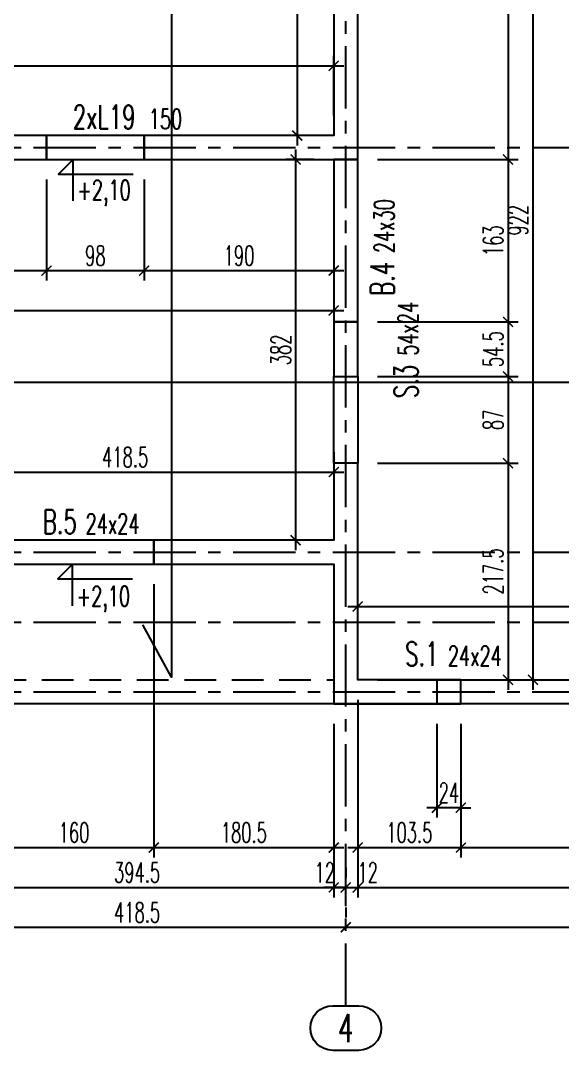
# Model space of a CAD drawing. Header units: millimetres. Extents: x -24587 to 37983, y -70862 to 338.
# Drawn here: x 27026 to 27569, y -56909 to -55876 of the extents above; entities that cross this region are included whole.
import ezdxf
from ezdxf.enums import TextEntityAlignment as Align

# ---------------------------------------------------------------- set-up
doc = ezdxf.new("R2010")
doc.units = ezdxf.units.MM
doc.header["$LTSCALE"] = 50
doc.linetypes.add('CENTER', pattern=[2, 1.25, -0.25, 0.25, -0.25])
doc.linetypes.add('DASHED2', pattern=[9.525, 6.35, -3.175])
doc.layers.get('Defpoints').update_dxf_attribs({"color": 251})
for name, color, linetype in [('K-NADPROŻA', 61, 'Continuous'), ('K-OSIE', 9, 'CENTER'), ('K-POMOCNICZE', 9, 'DASHED2'), ('K-SCIANY', 2, 'Continuous'), ('K-STROPY', 161, 'Continuous'), ('K-SŁUPY', 131, 'Continuous'), ('K-TEXT 2.4mm', 71, 'Continuous'), ('K-TEXT 2.8mm', 101, 'Continuous'), ('K-TEXT 2mm', 254, 'Continuous'), ('K-WYMIARY', 1, 'Continuous')]:
    doc.layers.add(name, color=color, linetype=linetype)
doc.styles.add('text 2.4mm', font='romans.shx', dxfattribs={"width": 0.65})
doc.styles.add('text 2.8mm', font='romans.shx', dxfattribs={"width": 0.65})
doc.styles.add('text 2mm', font='romans.shx', dxfattribs={"width": 0.65})
doc.styles.add('WYM1', font='romanszb.shx', dxfattribs={"width": 0.6})
doc.dimstyles.new('CM100', dxfattribs={"dimscale": 5, "dimtxt": 2, "dimasz": 1, "dimexe": 1, "dimexo": 2, "dimgap": 0.5, "dimtad": 1, "dimrnd": 0.5, "dimdsep": 46, "dimtxsty": 'WYM1', "dimblk": 'OBLIQUE', "dimcen": 0, "dimdle": 1, "dimclrd": 253, "dimclre": 251, "dimclrt": 30, "dimadec": 0, "dimazin": 0, "dimtfac": 1, "dimtix": 1, "dimtmove": 0, "dimatfit": 0, "dimfxl": 1, "dimtfillclr": 256, "dimtolj": 1, "dimarcsym": 0})

# ---------------------------------------------------------------- blocks, each defined once
blk = doc.blocks.new('A$C5f19c05e')
for points in [[(1555, -1260.9), (1555, 380)], [(-358, -400), (2628.1, -400)], [(-358, -806), (2628.1, -806)], [(-358, -876), (2628.1, -876)], [(-358, -946), (2628.1, -946)]]:
    blk.add_lwpolyline(points)
at = {"layer": 'K-TEXT 2.4mm'}
blk.add_lwpolyline([(1541.9, -1305.7, -1), (1541.9, -1260.9), (1568.1, -1260.9, -1), (1568.1, -1305.7)], format="xyb", close=True, dxfattribs=at)
at = {"layer": 'K-TEXT 2.8mm', "style": 'text 2.8mm', "width": 0.65}
blk.add_text('4', height=28, dxfattribs=at).set_placement((1555, -1283.3), align=Align.MIDDLE_CENTER)
blk = doc.blocks.new('_ArchTick')
at = {"color": 0, "linetype": 'ByBlock', "const_width": 0.15}
blk.add_lwpolyline([(-0.5, -0.5), (0.5, 0.5)], dxfattribs=at)
blk = doc.blocks.new('*D457')
at = {"layer": 'Defpoints', "color": 0, "transparency": 16777216}
for p in [(26933.1, -56785.7), (27351.6, -56785.7), (27351.6, -56785.7)]:
    blk.add_point(p, dxfattribs=at)
at = {"layer": 'K-WYMIARY', "color": 251, "lineweight": -2, "transparency": 16777216}
for p, q in [((26933.1, -56765.7), (26933.1, -56775.7)), ((27351.6, -56765.7), (27351.6, -56775.7))]:
    blk.add_line(p, q, dxfattribs=at)
at = {"layer": 'K-WYMIARY', "color": 253, "lineweight": -2, "transparency": 16777216}
blk.add_line((26923.1, -56785.7), (27361.6, -56785.7), dxfattribs=at)
at = {"layer": 'K-WYMIARY', "color": 253, "lineweight": -2, "transparency": 16777216, "xscale": 10, "yscale": 10, "zscale": 10, "rotation": 180}
blk.add_blockref('_ArchTick', (26933.1, -56785.7), dxfattribs=at)
at = {"layer": 'K-WYMIARY', "color": 253, "lineweight": -2, "transparency": 16777216, "xscale": 10, "yscale": 10, "zscale": 10}
blk.add_blockref('_ArchTick', (27351.6, -56785.7), dxfattribs=at)
at = {"layer": 'K-WYMIARY', "color": 30, "transparency": 16777216, "insert": (27142.4, -56770.7), "char_height": 20, "attachment_point": 5, "style": 'WYM1'}
blk.add_mtext('\\A1;418.5', dxfattribs=at)
blk = doc.blocks.new('*D458')
at = {"layer": 'Defpoints', "color": 0, "transparency": 16777216}
for p in [(27351.6, -56785.7), (27982.6, -56785.7), (27982.6, -56785.7)]:
    blk.add_point(p, dxfattribs=at)
at = {"layer": 'K-WYMIARY', "color": 251, "lineweight": -2, "transparency": 16777216}
for p, q in [((27351.6, -56765.7), (27351.6, -56775.7)), ((27982.6, -56765.7), (27982.6, -56775.7))]:
    blk.add_line(p, q, dxfattribs=at)
at = {"layer": 'K-WYMIARY', "color": 253, "lineweight": -2, "transparency": 16777216}
blk.add_line((27341.6, -56785.7), (27992.6, -56785.7), dxfattribs=at)
at = {"layer": 'K-WYMIARY', "color": 253, "lineweight": -2, "transparency": 16777216, "xscale": 10, "yscale": 10, "zscale": 10, "rotation": 180}
blk.add_blockref('_ArchTick', (27351.6, -56785.7), dxfattribs=at)
at = {"layer": 'K-WYMIARY', "color": 253, "lineweight": -2, "transparency": 16777216, "xscale": 10, "yscale": 10, "zscale": 10}
blk.add_blockref('_ArchTick', (27982.6, -56785.7), dxfattribs=at)
at = {"layer": 'K-WYMIARY', "color": 30, "transparency": 16777216, "insert": (27667.1, -56770.7), "char_height": 20, "attachment_point": 5, "style": 'WYM1'}
blk.add_mtext('\\A1;631', dxfattribs=at)
blk = doc.blocks.new('*D464')
at = {"layer": 'Defpoints', "color": 0, "transparency": 16777216}
for p in [(26945.1, -56491.5), (27339.6, -56561.5), (27339.6, -56745.7)]:
    blk.add_point(p, dxfattribs=at)
at = {"layer": 'K-WYMIARY', "color": 251, "lineweight": -2, "transparency": 16777216}
for p, q in [((26945.1, -56511.5), (26945.1, -56755.7)), ((27339.6, -56581.5), (27339.6, -56755.7))]:
    blk.add_line(p, q, dxfattribs=at)
at = {"layer": 'K-WYMIARY', "color": 253, "lineweight": -2, "transparency": 16777216}
blk.add_line((26935.1, -56745.7), (27349.6, -56745.7), dxfattribs=at)
at = {"layer": 'K-WYMIARY', "color": 253, "lineweight": -2, "transparency": 16777216, "xscale": 10, "yscale": 10, "zscale": 10, "rotation": 180}
blk.add_blockref('_ArchTick', (26945.1, -56745.7), dxfattribs=at)
at = {"layer": 'K-WYMIARY', "color": 253, "lineweight": -2, "transparency": 16777216, "xscale": 10, "yscale": 10, "zscale": 10}
blk.add_blockref('_ArchTick', (27339.6, -56745.7), dxfattribs=at)
at = {"layer": 'K-WYMIARY', "color": 30, "transparency": 16777216, "insert": (27142.4, -56730.7), "char_height": 20, "attachment_point": 5, "style": 'WYM1'}
blk.add_mtext('\\A1;394.5', dxfattribs=at)
blk = doc.blocks.new('*D432')
at = {"layer": 'Defpoints', "color": 0, "transparency": 16777216}
for p in [(27339.6, -56561.5), (27351.6, -56745.7), (27351.6, -56745.7)]:
    blk.add_point(p, dxfattribs=at)
at = {"layer": 'K-WYMIARY', "color": 251, "lineweight": -2, "transparency": 16777216}
for p, q in [((27339.6, -56581.5), (27339.6, -56755.7)), ((27351.6, -56725.7), (27351.6, -56735.7))]:
    blk.add_line(p, q, dxfattribs=at)
at = {"layer": 'K-WYMIARY', "color": 253, "lineweight": -2, "transparency": 16777216}
for p, q in [((27339.6, -56745.7), (27329.6, -56745.7)), ((27339.6, -56745.7), (27351.6, -56745.7)), ((27351.6, -56745.7), (27361.6, -56745.7))]:
    blk.add_line(p, q, dxfattribs=at)
at = {"layer": 'K-WYMIARY', "color": 253, "lineweight": -2, "transparency": 16777216, "xscale": 10, "yscale": 10, "zscale": 10}
blk.add_blockref('_ArchTick', (27339.6, -56745.7), dxfattribs=at)
at = {"layer": 'K-WYMIARY', "color": 253, "lineweight": -2, "transparency": 16777216, "xscale": 10, "yscale": 10, "zscale": 10, "rotation": 180}
blk.add_blockref('_ArchTick', (27351.6, -56745.7), dxfattribs=at)
at = {"layer": 'K-WYMIARY', "color": 30, "transparency": 16777216, "insert": (27330.6, -56730.7), "char_height": 20, "attachment_point": 5, "style": 'WYM1'}
blk.add_mtext('\\A1;12', dxfattribs=at)
blk = doc.blocks.new('*D465')
at = {"layer": 'Defpoints', "color": 0, "transparency": 16777216}
for p in [(27363.6, -56537.5), (27351.6, -56745.7), (27363.6, -56745.7)]:
    blk.add_point(p, dxfattribs=at)
at = {"layer": 'K-WYMIARY', "color": 251, "lineweight": -2, "transparency": 16777216}
for p, q in [((27363.6, -56557.5), (27363.6, -56755.7)), ((27351.6, -56725.7), (27351.6, -56735.7))]:
    blk.add_line(p, q, dxfattribs=at)
at = {"layer": 'K-WYMIARY', "color": 253, "lineweight": -2, "transparency": 16777216}
for p, q in [((27351.6, -56745.7), (27341.6, -56745.7)), ((27351.6, -56745.7), (27363.6, -56745.7)), ((27363.6, -56745.7), (27373.6, -56745.7))]:
    blk.add_line(p, q, dxfattribs=at)
at = {"layer": 'K-WYMIARY', "color": 253, "lineweight": -2, "transparency": 16777216, "xscale": 10, "yscale": 10, "zscale": 10}
blk.add_blockref('_ArchTick', (27351.6, -56745.7), dxfattribs=at)
at = {"layer": 'K-WYMIARY', "color": 253, "lineweight": -2, "transparency": 16777216, "xscale": 10, "yscale": 10, "zscale": 10, "rotation": 180}
blk.add_blockref('_ArchTick', (27363.6, -56745.7), dxfattribs=at)
at = {"layer": 'K-WYMIARY', "color": 30, "transparency": 16777216, "insert": (27373.6, -56730.7), "char_height": 20, "attachment_point": 5, "style": 'WYM1'}
blk.add_mtext('\\A1;12', dxfattribs=at)
blk = doc.blocks.new('*D500')
at = {"layer": 'Defpoints', "color": 0, "transparency": 16777216}
for p in [(27363.6, -56537.5), (27970.6, -56537.5), (27970.6, -56745.7)]:
    blk.add_point(p, dxfattribs=at)
at = {"layer": 'K-WYMIARY', "color": 251, "lineweight": -2, "transparency": 16777216}
for p, q in [((27363.6, -56557.5), (27363.6, -56755.7)), ((27970.6, -56557.5), (27970.6, -56755.7))]:
    blk.add_line(p, q, dxfattribs=at)
at = {"layer": 'K-WYMIARY', "color": 253, "lineweight": -2, "transparency": 16777216}
blk.add_line((27353.6, -56745.7), (27980.6, -56745.7), dxfattribs=at)
at = {"layer": 'K-WYMIARY', "color": 253, "lineweight": -2, "transparency": 16777216, "xscale": 10, "yscale": 10, "zscale": 10, "rotation": 180}
blk.add_blockref('_ArchTick', (27363.6, -56745.7), dxfattribs=at)
at = {"layer": 'K-WYMIARY', "color": 253, "lineweight": -2, "transparency": 16777216, "xscale": 10, "yscale": 10, "zscale": 10}
blk.add_blockref('_ArchTick', (27970.6, -56745.7), dxfattribs=at)
at = {"layer": 'K-WYMIARY', "color": 30, "transparency": 16777216, "insert": (27667.1, -56730.7), "char_height": 20, "attachment_point": 5, "style": 'WYM1'}
blk.add_mtext('\\A1;607', dxfattribs=at)
blk = doc.blocks.new('*D489')
at = {"layer": 'Defpoints', "color": 0, "transparency": 16777216}
for p in [(26999.1, -56421.5), (27159.1, -56421.5), (27159.1, -56705.7)]:
    blk.add_point(p, dxfattribs=at)
at = {"layer": 'K-WYMIARY', "color": 251, "lineweight": -2, "transparency": 16777216}
for p, q in [((26999.1, -56441.5), (26999.1, -56715.7)), ((27159.1, -56441.5), (27159.1, -56715.7))]:
    blk.add_line(p, q, dxfattribs=at)
at = {"layer": 'K-WYMIARY', "color": 253, "lineweight": -2, "transparency": 16777216}
blk.add_line((26989.1, -56705.7), (27169.1, -56705.7), dxfattribs=at)
at = {"layer": 'K-WYMIARY', "color": 253, "lineweight": -2, "transparency": 16777216, "xscale": 10, "yscale": 10, "zscale": 10, "rotation": 180}
blk.add_blockref('_ArchTick', (26999.1, -56705.7), dxfattribs=at)
at = {"layer": 'K-WYMIARY', "color": 253, "lineweight": -2, "transparency": 16777216, "xscale": 10, "yscale": 10, "zscale": 10}
blk.add_blockref('_ArchTick', (27159.1, -56705.7), dxfattribs=at)
at = {"layer": 'K-WYMIARY', "color": 30, "transparency": 16777216, "insert": (27079.1, -56690.7), "char_height": 20, "attachment_point": 5, "style": 'WYM1'}
blk.add_mtext('\\A1;160', dxfattribs=at)
blk = doc.blocks.new('*D490')
at = {"layer": 'Defpoints', "color": 0, "transparency": 16777216}
for p in [(27159.1, -56421.5), (27339.6, -56561.5), (27339.6, -56705.7)]:
    blk.add_point(p, dxfattribs=at)
at = {"layer": 'K-WYMIARY', "color": 251, "lineweight": -2, "transparency": 16777216}
for p, q in [((27159.1, -56441.5), (27159.1, -56715.7)), ((27339.6, -56581.5), (27339.6, -56715.7))]:
    blk.add_line(p, q, dxfattribs=at)
at = {"layer": 'K-WYMIARY', "color": 253, "lineweight": -2, "transparency": 16777216}
blk.add_line((27149.1, -56705.7), (27349.6, -56705.7), dxfattribs=at)
at = {"layer": 'K-WYMIARY', "color": 253, "lineweight": -2, "transparency": 16777216, "xscale": 10, "yscale": 10, "zscale": 10, "rotation": 180}
blk.add_blockref('_ArchTick', (27159.1, -56705.7), dxfattribs=at)
at = {"layer": 'K-WYMIARY', "color": 253, "lineweight": -2, "transparency": 16777216, "xscale": 10, "yscale": 10, "zscale": 10}
blk.add_blockref('_ArchTick', (27339.6, -56705.7), dxfattribs=at)
at = {"layer": 'K-WYMIARY', "color": 30, "transparency": 16777216, "insert": (27249.4, -56690.7), "char_height": 20, "attachment_point": 5, "style": 'WYM1'}
blk.add_mtext('\\A1;180.5', dxfattribs=at)
blk = doc.blocks.new('*D504')
at = {"layer": 'Defpoints', "color": 0, "transparency": 16777216}
for p in [(27363.6, -56537.5), (27467.1, -56561.5), (27467.1, -56705.7)]:
    blk.add_point(p, dxfattribs=at)
at = {"layer": 'K-WYMIARY', "color": 251, "lineweight": -2, "transparency": 16777216}
for p, q in [((27363.6, -56557.5), (27363.6, -56715.7)), ((27467.1, -56581.5), (27467.1, -56715.7))]:
    blk.add_line(p, q, dxfattribs=at)
at = {"layer": 'K-WYMIARY', "color": 253, "lineweight": -2, "transparency": 16777216}
blk.add_line((27353.6, -56705.7), (27477.1, -56705.7), dxfattribs=at)
at = {"layer": 'K-WYMIARY', "color": 253, "lineweight": -2, "transparency": 16777216, "xscale": 10, "yscale": 10, "zscale": 10, "rotation": 180}
blk.add_blockref('_ArchTick', (27363.6, -56705.7), dxfattribs=at)
at = {"layer": 'K-WYMIARY', "color": 253, "lineweight": -2, "transparency": 16777216, "xscale": 10, "yscale": 10, "zscale": 10}
blk.add_blockref('_ArchTick', (27467.1, -56705.7), dxfattribs=at)
at = {"layer": 'K-WYMIARY', "color": 30, "transparency": 16777216, "insert": (27415.4, -56690.7), "char_height": 20, "attachment_point": 5, "style": 'WYM1'}
blk.add_mtext('\\A1;103.5', dxfattribs=at)
blk = doc.blocks.new('*D505')
at = {"layer": 'Defpoints', "color": 0, "transparency": 16777216}
for p in [(27467.1, -56561.5), (27867.1, -56561.5), (27867.1, -56705.7)]:
    blk.add_point(p, dxfattribs=at)
at = {"layer": 'K-WYMIARY', "color": 251, "lineweight": -2, "transparency": 16777216}
for p, q in [((27467.1, -56581.5), (27467.1, -56715.7)), ((27867.1, -56581.5), (27867.1, -56715.7))]:
    blk.add_line(p, q, dxfattribs=at)
at = {"layer": 'K-WYMIARY', "color": 253, "lineweight": -2, "transparency": 16777216}
blk.add_line((27457.1, -56705.7), (27877.1, -56705.7), dxfattribs=at)
at = {"layer": 'K-WYMIARY', "color": 253, "lineweight": -2, "transparency": 16777216, "xscale": 10, "yscale": 10, "zscale": 10, "rotation": 180}
blk.add_blockref('_ArchTick', (27467.1, -56705.7), dxfattribs=at)
at = {"layer": 'K-WYMIARY', "color": 253, "lineweight": -2, "transparency": 16777216, "xscale": 10, "yscale": 10, "zscale": 10}
blk.add_blockref('_ArchTick', (27867.1, -56705.7), dxfattribs=at)
at = {"layer": 'K-WYMIARY', "color": 30, "transparency": 16777216, "insert": (27667.1, -56690.7), "char_height": 20, "attachment_point": 5, "style": 'WYM1'}
blk.add_mtext('\\A1;400', dxfattribs=at)
blk = doc.blocks.new('*D441')
at = {"layer": 'Defpoints', "color": 0, "transparency": 16777216}
for p in [(27443.1, -56561.5), (27467.1, -56561.5), (27443.1, -56665.7)]:
    blk.add_point(p, dxfattribs=at)
at = {"layer": 'K-WYMIARY', "color": 251, "lineweight": -2, "transparency": 16777216}
for p, q in [((27443.1, -56581.5), (27443.1, -56675.7)), ((27467.1, -56581.5), (27467.1, -56675.7))]:
    blk.add_line(p, q, dxfattribs=at)
at = {"layer": 'K-WYMIARY', "color": 253, "lineweight": -2, "transparency": 16777216}
for p, q in [((27443.1, -56665.7), (27433.1, -56665.7)), ((27467.1, -56665.7), (27443.1, -56665.7)), ((27467.1, -56665.7), (27477.1, -56665.7))]:
    blk.add_line(p, q, dxfattribs=at)
at = {"layer": 'K-WYMIARY', "color": 253, "lineweight": -2, "transparency": 16777216, "xscale": 10, "yscale": 10, "zscale": 10}
blk.add_blockref('_ArchTick', (27443.1, -56665.7), dxfattribs=at)
at = {"layer": 'K-WYMIARY', "color": 253, "lineweight": -2, "transparency": 16777216, "xscale": 10, "yscale": 10, "zscale": 10, "rotation": 180}
blk.add_blockref('_ArchTick', (27467.1, -56665.7), dxfattribs=at)
at = {"layer": 'K-WYMIARY', "color": 30, "transparency": 16777216, "insert": (27455.1, -56650.7), "char_height": 20, "attachment_point": 5, "style": 'WYM1'}
blk.add_mtext('\\A1;24', dxfattribs=at)
blk = doc.blocks.new('*D443')
at = {"layer": 'Defpoints', "color": 0, "transparency": 16777216}
for p in [(27970.6, -56463.8), (27363.6, -56537.5), (27970.6, -56537.5)]:
    blk.add_point(p, dxfattribs=at)
at = {"layer": 'K-WYMIARY', "color": 251, "lineweight": -2, "transparency": 16777216}
for p, q in [((27363.6, -56517.5), (27363.6, -56453.8)), ((27970.6, -56517.5), (27970.6, -56453.8))]:
    blk.add_line(p, q, dxfattribs=at)
at = {"layer": 'K-WYMIARY', "color": 253, "lineweight": -2, "transparency": 16777216}
blk.add_line((27353.6, -56463.8), (27980.6, -56463.8), dxfattribs=at)
at = {"layer": 'K-WYMIARY', "color": 253, "lineweight": -2, "transparency": 16777216, "xscale": 10, "yscale": 10, "zscale": 10, "rotation": 180}
blk.add_blockref('_ArchTick', (27363.6, -56463.8), dxfattribs=at)
at = {"layer": 'K-WYMIARY', "color": 253, "lineweight": -2, "transparency": 16777216, "xscale": 10, "yscale": 10, "zscale": 10}
blk.add_blockref('_ArchTick', (27970.6, -56463.8), dxfattribs=at)
at = {"layer": 'K-WYMIARY', "color": 30, "transparency": 16777216, "insert": (27667.1, -56448.8), "char_height": 20, "attachment_point": 5, "style": 'WYM1'}
blk.add_mtext('\\A1;607', dxfattribs=at)
blk = doc.blocks.new('*D493')
at = {"layer": 'Defpoints', "color": 0, "transparency": 16777216}
for p in [(27339.6, -55615.5), (27302.9, -55991.5), (27339.6, -55991.5)]:
    blk.add_point(p, dxfattribs=at)
at = {"layer": 'K-WYMIARY', "color": 253, "lineweight": -2, "transparency": 16777216}
blk.add_line((27302.9, -55605.5), (27302.9, -56001.5), dxfattribs=at)
at = {"layer": 'K-WYMIARY', "color": 251, "lineweight": -2, "transparency": 16777216}
for p, q in [((27319.6, -55615.5), (27292.9, -55615.5)), ((27319.6, -55991.5), (27292.9, -55991.5))]:
    blk.add_line(p, q, dxfattribs=at)
at = {"layer": 'K-WYMIARY', "color": 253, "lineweight": -2, "transparency": 16777216, "xscale": 10, "yscale": 10, "zscale": 10}
for p, rotation in [((27302.9, -55615.5), 90), ((27302.9, -55991.5), 270)]:
    blk.add_blockref('_ArchTick', p, dxfattribs=dict(at, rotation=rotation))
at = {"layer": 'K-WYMIARY', "color": 30, "transparency": 16777216, "insert": (27287.9, -55803.5), "char_height": 20, "attachment_point": 5, "rotation": 90, "style": 'WYM1'}
blk.add_mtext('\\A1;376', dxfattribs=at)
blk = doc.blocks.new('*D444')
at = {"layer": 'Defpoints', "color": 0, "transparency": 16777216}
for p in [(27339.6, -55921.6), (25808.6, -55991.5), (27339.6, -55991.5)]:
    blk.add_point(p, dxfattribs=at)
at = {"layer": 'K-WYMIARY', "color": 251, "lineweight": -2, "transparency": 16777216}
for p, q in [((25808.6, -55971.5), (25808.6, -55911.6)), ((27339.6, -55971.5), (27339.6, -55911.6))]:
    blk.add_line(p, q, dxfattribs=at)
at = {"layer": 'K-WYMIARY', "color": 253, "lineweight": -2, "transparency": 16777216}
blk.add_line((25798.6, -55921.6), (27349.6, -55921.6), dxfattribs=at)
at = {"layer": 'K-WYMIARY', "color": 253, "lineweight": -2, "transparency": 16777216, "xscale": 10, "yscale": 10, "zscale": 10, "rotation": 180}
blk.add_blockref('_ArchTick', (25808.6, -55921.6), dxfattribs=at)
at = {"layer": 'K-WYMIARY', "color": 253, "lineweight": -2, "transparency": 16777216, "xscale": 10, "yscale": 10, "zscale": 10}
blk.add_blockref('_ArchTick', (27339.6, -55921.6), dxfattribs=at)
at = {"layer": 'K-WYMIARY', "color": 30, "transparency": 16777216, "insert": (26574.1, -55906.6), "char_height": 20, "attachment_point": 5, "style": 'WYM1'}
blk.add_mtext('\\A1;1531', dxfattribs=at)
blk = doc.blocks.new('*D434')
at = {"layer": 'Defpoints', "color": 0, "transparency": 16777216}
for p in [(27339.6, -56329), (27339.6, -56329), (26921.1, -56397.5)]:
    blk.add_point(p, dxfattribs=at)
at = {"layer": 'K-WYMIARY', "color": 251, "lineweight": -2, "transparency": 16777216}
for p, q in [((27339.6, -56309), (27339.6, -56319)), ((26921.1, -56377.5), (26921.1, -56319))]:
    blk.add_line(p, q, dxfattribs=at)
at = {"layer": 'K-WYMIARY', "color": 253, "lineweight": -2, "transparency": 16777216}
blk.add_line((26911.1, -56329), (27349.6, -56329), dxfattribs=at)
at = {"layer": 'K-WYMIARY', "color": 253, "lineweight": -2, "transparency": 16777216, "xscale": 10, "yscale": 10, "zscale": 10, "rotation": 180}
blk.add_blockref('_ArchTick', (26921.1, -56329), dxfattribs=at)
at = {"layer": 'K-WYMIARY', "color": 253, "lineweight": -2, "transparency": 16777216, "xscale": 10, "yscale": 10, "zscale": 10}
blk.add_blockref('_ArchTick', (27339.6, -56329), dxfattribs=at)
at = {"layer": 'K-WYMIARY', "color": 30, "transparency": 16777216, "insert": (27130.4, -56314), "char_height": 20, "attachment_point": 5, "style": 'WYM1'}
blk.add_mtext('\\A1;418.5', dxfattribs=at)
blk = doc.blocks.new('*D473')
at = {"layer": 'Defpoints', "color": 0, "transparency": 16777216}
for p in [(27339.6, -56015.5), (27301.4, -56397.5), (27339.6, -56397.5)]:
    blk.add_point(p, dxfattribs=at)
at = {"layer": 'K-WYMIARY', "color": 253, "lineweight": -2, "transparency": 16777216}
blk.add_line((27301.4, -56005.5), (27301.4, -56407.5), dxfattribs=at)
at = {"layer": 'K-WYMIARY', "color": 251, "lineweight": -2, "transparency": 16777216}
for p, q in [((27319.6, -56015.5), (27291.4, -56015.5)), ((27319.6, -56397.5), (27291.4, -56397.5))]:
    blk.add_line(p, q, dxfattribs=at)
at = {"layer": 'K-WYMIARY', "color": 253, "lineweight": -2, "transparency": 16777216, "xscale": 10, "yscale": 10, "zscale": 10}
for p, rotation in [((27301.4, -56015.5), 90), ((27301.4, -56397.5), 270)]:
    blk.add_blockref('_ArchTick', p, dxfattribs=dict(at, rotation=rotation))
at = {"layer": 'K-WYMIARY', "color": 30, "transparency": 16777216, "insert": (27286.4, -56206.5), "char_height": 20, "attachment_point": 5, "rotation": 90, "style": 'WYM1'}
blk.add_mtext('\\A1;382', dxfattribs=at)
blk = doc.blocks.new('*D435')
at = {"layer": 'Defpoints', "color": 0, "transparency": 16777216}
for p in [(27363.6, -55615.5), (27363.6, -56015.5), (27514.4, -56015.5)]:
    blk.add_point(p, dxfattribs=at)
at = {"layer": 'K-WYMIARY', "color": 253, "lineweight": -2, "transparency": 16777216}
blk.add_line((27514.4, -55605.5), (27514.4, -56025.5), dxfattribs=at)
at = {"layer": 'K-WYMIARY', "color": 251, "lineweight": -2, "transparency": 16777216}
for p, q in [((27383.6, -55615.5), (27524.4, -55615.5)), ((27383.6, -56015.5), (27524.4, -56015.5))]:
    blk.add_line(p, q, dxfattribs=at)
at = {"layer": 'K-WYMIARY', "color": 253, "lineweight": -2, "transparency": 16777216, "xscale": 10, "yscale": 10, "zscale": 10}
for p, rotation in [((27514.4, -55615.5), 90), ((27514.4, -56015.5), 270)]:
    blk.add_blockref('_ArchTick', p, dxfattribs=dict(at, rotation=rotation))
at = {"layer": 'K-WYMIARY', "color": 30, "transparency": 16777216, "insert": (27499.4, -55815.5), "char_height": 20, "attachment_point": 5, "rotation": 90, "style": 'WYM1'}
blk.add_mtext('\\A1;400', dxfattribs=at)
blk = doc.blocks.new('*D474')
at = {"layer": 'Defpoints', "color": 0, "transparency": 16777216}
for p in [(27363.6, -56015.5), (27363.6, -56178.5), (27514.4, -56178.5)]:
    blk.add_point(p, dxfattribs=at)
at = {"layer": 'K-WYMIARY', "color": 253, "lineweight": -2, "transparency": 16777216}
blk.add_line((27514.4, -56005.5), (27514.4, -56188.5), dxfattribs=at)
at = {"layer": 'K-WYMIARY', "color": 251, "lineweight": -2, "transparency": 16777216}
for p, q in [((27383.6, -56015.5), (27524.4, -56015.5)), ((27383.6, -56178.5), (27524.4, -56178.5))]:
    blk.add_line(p, q, dxfattribs=at)
at = {"layer": 'K-WYMIARY', "color": 253, "lineweight": -2, "transparency": 16777216, "xscale": 10, "yscale": 10, "zscale": 10}
for p, rotation in [((27514.4, -56015.5), 90), ((27514.4, -56178.5), 270)]:
    blk.add_blockref('_ArchTick', p, dxfattribs=dict(at, rotation=rotation))
at = {"layer": 'K-WYMIARY', "color": 30, "transparency": 16777216, "insert": (27499.4, -56097), "char_height": 20, "attachment_point": 5, "rotation": 90, "style": 'WYM1'}
blk.add_mtext('\\A1;163', dxfattribs=at)
blk = doc.blocks.new('*D475')
at = {"layer": 'Defpoints', "color": 0, "transparency": 16777216}
for p in [(27363.6, -56178.5), (27363.6, -56233.2), (27514.4, -56233.2)]:
    blk.add_point(p, dxfattribs=at)
at = {"layer": 'K-WYMIARY', "color": 253, "lineweight": -2, "transparency": 16777216}
blk.add_line((27514.4, -56168.5), (27514.4, -56243.2), dxfattribs=at)
at = {"layer": 'K-WYMIARY', "color": 251, "lineweight": -2, "transparency": 16777216}
for p, q in [((27383.6, -56178.5), (27524.4, -56178.5)), ((27383.6, -56233.2), (27524.4, -56233.2))]:
    blk.add_line(p, q, dxfattribs=at)
at = {"layer": 'K-WYMIARY', "color": 253, "lineweight": -2, "transparency": 16777216, "xscale": 10, "yscale": 10, "zscale": 10}
for p, rotation in [((27514.4, -56178.5), 90), ((27514.4, -56233.2), 270)]:
    blk.add_blockref('_ArchTick', p, dxfattribs=dict(at, rotation=rotation))
at = {"layer": 'K-WYMIARY', "color": 30, "transparency": 16777216, "insert": (27499.4, -56205.8), "char_height": 20, "attachment_point": 5, "rotation": 90, "style": 'WYM1'}
blk.add_mtext('\\A1;54.5', dxfattribs=at)
blk = doc.blocks.new('*D466')
at = {"layer": 'Defpoints', "color": 0, "transparency": 16777216}
for p in [(27363.6, -56233.2), (27363.6, -56320.2), (27514.4, -56320.2)]:
    blk.add_point(p, dxfattribs=at)
at = {"layer": 'K-WYMIARY', "color": 253, "lineweight": -2, "transparency": 16777216}
blk.add_line((27514.4, -56223.2), (27514.4, -56330.2), dxfattribs=at)
at = {"layer": 'K-WYMIARY', "color": 251, "lineweight": -2, "transparency": 16777216}
for p, q in [((27383.6, -56233.2), (27524.4, -56233.2)), ((27383.6, -56320.2), (27524.4, -56320.2))]:
    blk.add_line(p, q, dxfattribs=at)
at = {"layer": 'K-WYMIARY', "color": 253, "lineweight": -2, "transparency": 16777216, "xscale": 10, "yscale": 10, "zscale": 10}
for p, rotation in [((27514.4, -56233.2), 90), ((27514.4, -56320.2), 270)]:
    blk.add_blockref('_ArchTick', p, dxfattribs=dict(at, rotation=rotation))
at = {"layer": 'K-WYMIARY', "color": 30, "transparency": 16777216, "insert": (27499.4, -56276.7), "char_height": 20, "attachment_point": 5, "rotation": 90, "style": 'WYM1'}
blk.add_mtext('\\A1;87', dxfattribs=at)
blk = doc.blocks.new('*D467')
at = {"layer": 'Defpoints', "color": 0, "transparency": 16777216}
for p in [(27363.6, -56320.2), (27363.6, -56537.5), (27514.4, -56537.5)]:
    blk.add_point(p, dxfattribs=at)
at = {"layer": 'K-WYMIARY', "color": 253, "lineweight": -2, "transparency": 16777216}
blk.add_line((27514.4, -56310.2), (27514.4, -56547.5), dxfattribs=at)
at = {"layer": 'K-WYMIARY', "color": 251, "lineweight": -2, "transparency": 16777216}
for p, q in [((27383.6, -56320.2), (27524.4, -56320.2)), ((27383.6, -56537.5), (27524.4, -56537.5))]:
    blk.add_line(p, q, dxfattribs=at)
at = {"layer": 'K-WYMIARY', "color": 253, "lineweight": -2, "transparency": 16777216, "xscale": 10, "yscale": 10, "zscale": 10}
for p, rotation in [((27514.4, -56320.2), 90), ((27514.4, -56537.5), 270)]:
    blk.add_blockref('_ArchTick', p, dxfattribs=dict(at, rotation=rotation))
at = {"layer": 'K-WYMIARY', "color": 30, "transparency": 16777216, "insert": (27499.4, -56428.8), "char_height": 20, "attachment_point": 5, "rotation": 90, "style": 'WYM1'}
blk.add_mtext('\\A1;217.5', dxfattribs=at)
blk = doc.blocks.new('*D480')
at = {"layer": 'Defpoints', "color": 0, "transparency": 16777216}
for p in [(26805.8, -56015.5), (27051.5, -56015.5), (27051.5, -56127)]:
    blk.add_point(p, dxfattribs=at)
at = {"layer": 'K-WYMIARY', "color": 251, "lineweight": -2, "transparency": 16777216}
for p, q in [((26805.8, -56035.5), (26805.8, -56137)), ((27051.5, -56035.5), (27051.5, -56137))]:
    blk.add_line(p, q, dxfattribs=at)
at = {"layer": 'K-WYMIARY', "color": 253, "lineweight": -2, "transparency": 16777216}
blk.add_line((26795.8, -56127), (27061.5, -56127), dxfattribs=at)
at = {"layer": 'K-WYMIARY', "color": 253, "lineweight": -2, "transparency": 16777216, "xscale": 10, "yscale": 10, "zscale": 10, "rotation": 180}
blk.add_blockref('_ArchTick', (26805.8, -56127), dxfattribs=at)
at = {"layer": 'K-WYMIARY', "color": 253, "lineweight": -2, "transparency": 16777216, "xscale": 10, "yscale": 10, "zscale": 10}
blk.add_blockref('_ArchTick', (27051.5, -56127), dxfattribs=at)
at = {"layer": 'K-WYMIARY', "color": 30, "transparency": 16777216, "insert": (26928.6, -56112), "char_height": 20, "attachment_point": 5, "style": 'WYM1'}
blk.add_mtext('\\A1;245.5', dxfattribs=at)
blk = doc.blocks.new('*D481')
at = {"layer": 'Defpoints', "color": 0, "transparency": 16777216}
for p in [(27051.5, -56015.5), (27149.5, -56015.5), (27149.5, -56127)]:
    blk.add_point(p, dxfattribs=at)
at = {"layer": 'K-WYMIARY', "color": 251, "lineweight": -2, "transparency": 16777216}
for p, q in [((27051.5, -56035.5), (27051.5, -56137)), ((27149.5, -56035.5), (27149.5, -56137))]:
    blk.add_line(p, q, dxfattribs=at)
at = {"layer": 'K-WYMIARY', "color": 253, "lineweight": -2, "transparency": 16777216}
blk.add_line((27041.5, -56127), (27159.5, -56127), dxfattribs=at)
at = {"layer": 'K-WYMIARY', "color": 253, "lineweight": -2, "transparency": 16777216, "xscale": 10, "yscale": 10, "zscale": 10, "rotation": 180}
blk.add_blockref('_ArchTick', (27051.5, -56127), dxfattribs=at)
at = {"layer": 'K-WYMIARY', "color": 253, "lineweight": -2, "transparency": 16777216, "xscale": 10, "yscale": 10, "zscale": 10}
blk.add_blockref('_ArchTick', (27149.5, -56127), dxfattribs=at)
at = {"layer": 'K-WYMIARY', "color": 30, "transparency": 16777216, "insert": (27100.5, -56112), "char_height": 20, "attachment_point": 5, "style": 'WYM1'}
blk.add_mtext('\\A1;98', dxfattribs=at)
blk = doc.blocks.new('*D482')
at = {"layer": 'Defpoints', "color": 0, "transparency": 16777216}
for p in [(27149.5, -56015.5), (27339.6, -56015.5), (27339.6, -56127)]:
    blk.add_point(p, dxfattribs=at)
at = {"layer": 'K-WYMIARY', "color": 251, "lineweight": -2, "transparency": 16777216}
for p, q in [((27149.5, -56035.5), (27149.5, -56137)), ((27339.6, -56035.5), (27339.6, -56137))]:
    blk.add_line(p, q, dxfattribs=at)
at = {"layer": 'K-WYMIARY', "color": 253, "lineweight": -2, "transparency": 16777216}
blk.add_line((27139.5, -56127), (27349.6, -56127), dxfattribs=at)
at = {"layer": 'K-WYMIARY', "color": 253, "lineweight": -2, "transparency": 16777216, "xscale": 10, "yscale": 10, "zscale": 10, "rotation": 180}
blk.add_blockref('_ArchTick', (27149.5, -56127), dxfattribs=at)
at = {"layer": 'K-WYMIARY', "color": 253, "lineweight": -2, "transparency": 16777216, "xscale": 10, "yscale": 10, "zscale": 10}
blk.add_blockref('_ArchTick', (27339.6, -56127), dxfattribs=at)
at = {"layer": 'K-WYMIARY', "color": 30, "transparency": 16777216, "insert": (27244.6, -56112), "char_height": 20, "attachment_point": 5, "style": 'WYM1'}
blk.add_mtext('\\A1;190', dxfattribs=at)
blk = doc.blocks.new('*D436')
at = {"layer": 'Defpoints', "color": 0, "transparency": 16777216}
for p in [(26279.6, -56015.5), (27339.6, -56015.5), (27339.6, -56167)]:
    blk.add_point(p, dxfattribs=at)
at = {"layer": 'K-WYMIARY', "color": 251, "lineweight": -2, "transparency": 16777216}
for p, q in [((26279.6, -56035.5), (26279.6, -56177)), ((27339.6, -56035.5), (27339.6, -56177))]:
    blk.add_line(p, q, dxfattribs=at)
at = {"layer": 'K-WYMIARY', "color": 253, "lineweight": -2, "transparency": 16777216}
blk.add_line((26269.6, -56167), (27349.6, -56167), dxfattribs=at)
at = {"layer": 'K-WYMIARY', "color": 253, "lineweight": -2, "transparency": 16777216, "xscale": 10, "yscale": 10, "zscale": 10, "rotation": 180}
blk.add_blockref('_ArchTick', (26279.6, -56167), dxfattribs=at)
at = {"layer": 'K-WYMIARY', "color": 253, "lineweight": -2, "transparency": 16777216, "xscale": 10, "yscale": 10, "zscale": 10}
blk.add_blockref('_ArchTick', (27339.6, -56167), dxfattribs=at)
at = {"layer": 'K-WYMIARY', "color": 30, "transparency": 16777216, "insert": (26809.6, -56152), "char_height": 20, "attachment_point": 5, "style": 'WYM1'}
blk.add_mtext('\\A1;1060', dxfattribs=at)
blk = doc.blocks.new('*D437')
at = {"layer": 'Defpoints', "color": 0, "transparency": 16777216}
for p in [(27363.6, -55615.5), (27363.6, -56537.5), (27539.4, -56537.5)]:
    blk.add_point(p, dxfattribs=at)
at = {"layer": 'K-WYMIARY', "color": 253, "lineweight": -2, "transparency": 16777216}
blk.add_line((27539.4, -55605.5), (27539.4, -56547.5), dxfattribs=at)
at = {"layer": 'K-WYMIARY', "color": 251, "lineweight": -2, "transparency": 16777216}
for p, q in [((27383.6, -55615.5), (27549.4, -55615.5)), ((27383.6, -56537.5), (27549.4, -56537.5))]:
    blk.add_line(p, q, dxfattribs=at)
at = {"layer": 'K-WYMIARY', "color": 253, "lineweight": -2, "transparency": 16777216, "xscale": 10, "yscale": 10, "zscale": 10}
for p, rotation in [((27539.4, -55615.5), 90), ((27539.4, -56537.5), 270)]:
    blk.add_blockref('_ArchTick', p, dxfattribs=dict(at, rotation=rotation))
at = {"layer": 'K-WYMIARY', "color": 30, "transparency": 16777216, "insert": (27524.4, -56076.5), "char_height": 20, "attachment_point": 5, "rotation": 90, "style": 'WYM1'}
blk.add_mtext('\\A1;922', dxfattribs=at)

msp = doc.modelspace()

# ---------------------------------------------------------------- linework, layer by layer
at = {"layer": 'K-NADPROŻA'}
for points in [[(27051.466, -56015.46), (27149.516, -56015.46), (27149.516, -55991.46), (27051.466, -55991.46)], [(27339.64, -56178.46), (27363.64, -56178.46), (27363.64, -56015.46), (27339.64, -56015.46)], [(27339.64, -56233.21), (27363.64, -56233.21), (27363.64, -56320.21), (27339.64, -56320.21)], [(27159.14, -56397.46), (26999.14, -56397.46), (26999.14, -56421.46), (27159.14, -56421.46)], [(27867.14, -56561.46), (27467.14, -56561.46), (27467.14, -56537.46), (27867.14, -56537.46)]]:
    msp.add_lwpolyline(points, close=True, dxfattribs=at)
at = {"layer": 'K-POMOCNICZE', "ltscale": 0.1}
msp.add_lwpolyline([(25808.64, -56491.46), (25808.64, -56537.46), (27339.64, -56537.46)], dxfattribs=at)
at = {"layer": 'K-SCIANY'}
msp.add_lwpolyline([(27149.516, -55991.46), (27149.516, -56015.46), (27363.64, -56015.46), (27363.64, -55615.46), (27467.14, -55615.46), (27467.14, -55591.46), (27266.205, -55591.46), (27266.205, -55615.46), (27339.64, -55615.46), (27339.64, -55991.46), (27149.516, -55991.46)], dxfattribs=at)
for points in [[(26805.762, -56015.46), (27051.466, -56015.46), (27051.466, -55991.46), (26805.762, -55991.46)], [(27467.062, -56537.46), (27363.64, -56537.46), (27363.64, -56320.21), (27339.64, -56320.21), (27339.64, -56397.46), (27159.14, -56397.46), (27159.14, -56421.46), (27339.64, -56421.46), (27339.64, -56561.46), (27467.14, -56561.46)]]:
    msp.add_lwpolyline(points, close=True, dxfattribs=at)
at = {"layer": 'K-STROPY'}
msp.add_lwpolyline([(25784.64, -55591.46), (27994.64, -55591.46), (27994.64, -56561.46), (25784.64, -56561.46)], close=True, dxfattribs=at)
at = {"layer": 'K-STROPY', "lineweight": -2}
for points in [[(27205.535, -55730.641), (27176.808, -55678.136), (27176.808, -56534.755), (27148.08, -56482.25)], [(25966.872, -56210.224), (25914.367, -56238.952), (27912.333, -56238.952), (27859.828, -56267.679)]]:
    msp.add_lwpolyline(points, dxfattribs=at)
at = {"layer": 'K-SŁUPY'}
for points in [[(27339.64, -56233.21), (27363.64, -56233.21), (27363.64, -56178.46), (27339.64, -56178.46)], [(27443.14, -56561.46), (27467.14, -56561.46), (27467.14, -56537.46), (27443.14, -56537.46)]]:
    msp.add_lwpolyline(points, close=True, dxfattribs=at)
at = {"layer": 'K-TEXT 2mm', "lineweight": -2}
for points in [[(27078.358, -56057.112), (27078.358, -56015.46), (27063.682, -56030.136), (27138.388, -56030.136)], [(27077.64, -56463.112), (27077.64, -56421.46), (27062.964, -56436.136), (27137.67, -56436.136)]]:
    msp.add_lwpolyline(points, dxfattribs=at)

# ---------------------------------------------------------------- block references
at = {"layer": 'K-OSIE'}
msp.add_blockref('A$C5f19c05e', (25796.64, -55603.46), dxfattribs=at)

# ---------------------------------------------------------------- texts
at = {"layer": 'K-TEXT 2.4mm', "style": 'text 2.4mm', "width": 0.65}
for s, rotation, p in [('2xL19', 360, (27109.395, -55972.899)), ('B.4', 90, (27388.294, -56135.28)), ('S.3', 90, (27412.115, -56238.098)), ('B.5', 360, (27064.853, -56378.899)), ('S.1', 360, (27428.094, -56511.425))]:
    msp.add_text(s, height=24, rotation=rotation, dxfattribs=at).set_placement(p, align=Align.MIDDLE_CENTER)
at = {"layer": 'K-TEXT 2mm', "lineweight": -2, "style": 'text 2mm', "width": 0.65}
for s, p in [('150', (27154.197, -55984.899)), ('+2,10', (27082.468, -56056.15)), ('24x24', (27090.723, -56390.899)), ('+2,10', (27081.842, -56463.55)), ('24x24', (27453.964, -56523.425))]:
    msp.add_text(s, height=20, dxfattribs=at).set_placement(p)
for s, p in [('24x30', (27400.294, -56109.409)), ('54x24', (27424.115, -56212.227))]:
    msp.add_text(s, height=20, rotation=90, dxfattribs=at).set_placement(p)

# ---------------------------------------------------------------- dimensions: what is measured, and where the dimension line sits
at = {"layer": 'K-WYMIARY'}
for base, p1, p2, override, picture, middle in [((27302.947, -55991.46), (27339.64, -55615.46), (27339.64, -55991.46), {"dimscale": 10, "dimblk": 'ArchTick'}, '*D493', (27287.947, -55803.46)), ((27514.398, -56015.46), (27363.64, -55615.46), (27363.64, -56015.46), {"dimscale": 10, "dimblk": 'ArchTick'}, '*D435', (27499.398, -55815.46)), ((27301.381, -56397.46), (27339.64, -56015.46), (27339.64, -56397.46), {"dimscale": 10, "dimblk": 'ArchTick'}, '*D473', (27286.381, -56206.46)), ((27514.398, -56178.46), (27363.64, -56015.46), (27363.64, -56178.46), {"dimscale": 10, "dimblk": 'ArchTick', "dimtmove": 1}, '*D474', (27499.398, -56096.96)), ((27514.398, -56233.21), (27363.64, -56178.46), (27363.64, -56233.21), {"dimscale": 10, "dimblk": 'ArchTick', "dimtmove": 1}, '*D475', (27499.398, -56205.835)), ((27514.398, -56320.21), (27363.64, -56233.21), (27363.64, -56320.21), {"dimscale": 10, "dimblk": 'ArchTick', "dimtmove": 1}, '*D466', (27499.398, -56276.71)), ((27514.398, -56537.46), (27363.64, -56320.21), (27363.64, -56537.46), {"dimscale": 10, "dimblk": 'ArchTick', "dimtmove": 1}, '*D467', (27499.398, -56428.835))]:
    dim = msp.add_linear_dim(base=base, p1=p1, p2=p2, angle=90, dimstyle='CM100', override=override, dxfattribs=at)
    dim.commit()
    dim.dimension.update_dxf_attribs({"geometry": picture, "text_midpoint": middle})
dim = msp.add_linear_dim(base=(27539.398, -56537.46), p1=(27363.64, -55615.46), p2=(27363.64, -56537.46), angle=90, dimstyle='CM100', override={"dimscale": 10, "dimblk": 'ArchTick'}, dxfattribs=at)
dim.commit()
dim.dimension.update_dxf_attribs({"geometry": '*D437', "text_midpoint": (27539.398, -56076.46), "dimtype": 160})
for base, p1, p2, override, picture, middle in [((27339.64, -55921.633), (25808.64, -55991.46), (27339.64, -55991.46), {"dimscale": 10, "dimblk": 'ArchTick'}, '*D444', (26574.14, -55906.633)), ((27339.64, -56167.018), (26279.64, -56015.46), (27339.64, -56015.46), {"dimscale": 10, "dimblk": 'ArchTick'}, '*D436', (26809.64, -56152.018)), ((27051.466, -56127.018), (26805.762, -56015.46), (27051.466, -56015.46), {"dimscale": 10, "dimblk": 'ArchTick', "dimtmove": 1}, '*D480', (26928.614, -56112.018)), ((27149.516, -56127.018), (27051.466, -56015.46), (27149.516, -56015.46), {"dimscale": 10, "dimblk": 'ArchTick', "dimtmove": 1}, '*D481', (27100.491, -56112.018)), ((27339.64, -56127.018), (27149.516, -56015.46), (27339.64, -56015.46), {"dimscale": 10, "dimblk": 'ArchTick', "dimtmove": 1}, '*D482', (27244.578, -56112.018)), ((27339.64, -56328.988), (26921.14, -56397.46), (27339.64, -56328.988), {"dimscale": 10, "dimblk": 'ArchTick'}, '*D434', (27130.39, -56313.988)), ((27159.14, -56705.726), (26999.14, -56421.46), (27159.14, -56421.46), {"dimscale": 10, "dimblk": 'ArchTick', "dimtmove": 1}, '*D489', (27079.14, -56690.726)), ((27339.64, -56705.726), (27159.14, -56421.46), (27339.64, -56561.46), {"dimscale": 10, "dimblk": 'ArchTick', "dimtmove": 1}, '*D490', (27249.39, -56690.726)), ((27970.64, -56463.835), (27363.64, -56537.46), (27970.64, -56537.46), {"dimscale": 10, "dimblk": 'ArchTick'}, '*D443', (27667.14, -56448.835)), ((27339.64, -56745.726), (26945.14, -56491.46), (27339.64, -56561.46), {"dimscale": 10, "dimblk": 'ArchTick', "dimtmove": 1}, '*D464', (27142.39, -56730.726)), ((27970.64, -56745.726), (27363.64, -56537.46), (27970.64, -56537.46), {"dimscale": 10, "dimblk": 'ArchTick', "dimtmove": 1}, '*D500', (27667.14, -56730.726)), ((27467.14, -56705.726), (27363.64, -56537.46), (27467.14, -56561.46), {"dimscale": 10, "dimblk": 'ArchTick', "dimtmove": 1}, '*D504', (27415.39, -56690.726)), ((27443.14, -56665.726), (27467.14, -56561.46), (27443.14, -56561.46), {"dimscale": 10, "dimblk": 'ArchTick', "dimtmove": 1}, '*D441', (27455.14, -56650.726)), ((27867.14, -56705.726), (27467.14, -56561.46), (27867.14, -56561.46), {"dimscale": 10, "dimblk": 'ArchTick', "dimtmove": 1}, '*D505', (27667.14, -56690.726)), ((27351.64, -56785.726), (26933.14, -56785.726), (27351.64, -56785.726), {"dimscale": 10, "dimblk": 'ArchTick', "dimtmove": 1}, '*D457', (27142.39, -56770.726)), ((27982.64, -56785.726), (27351.64, -56785.726), (27982.64, -56785.726), {"dimscale": 10, "dimblk": 'ArchTick', "dimtmove": 1}, '*D458', (27667.14, -56770.726))]:
    dim = msp.add_linear_dim(base=base, p1=p1, p2=p2, dimstyle='CM100', override=override, dxfattribs=at)
    dim.commit()
    dim.dimension.update_dxf_attribs({"geometry": picture, "text_midpoint": middle})
for base, p1, p2, picture, middle in [((27363.64, -56745.726), (27351.64, -56745.726), (27363.64, -56537.46), '*D465', (27373.64, -56745.726)), ((27351.64, -56745.726), (27339.64, -56561.46), (27351.64, -56745.726), '*D432', (27330.64, -56745.726))]:
    dim = msp.add_linear_dim(base=base, p1=p1, p2=p2, dimstyle='CM100', override={"dimscale": 10, "dimblk": 'ArchTick', "dimtmove": 1}, dxfattribs=at)
    dim.commit()
    dim.dimension.update_dxf_attribs({"geometry": picture, "text_midpoint": middle, "dimtype": 160})

doc.saveas('drawing.dxf')
